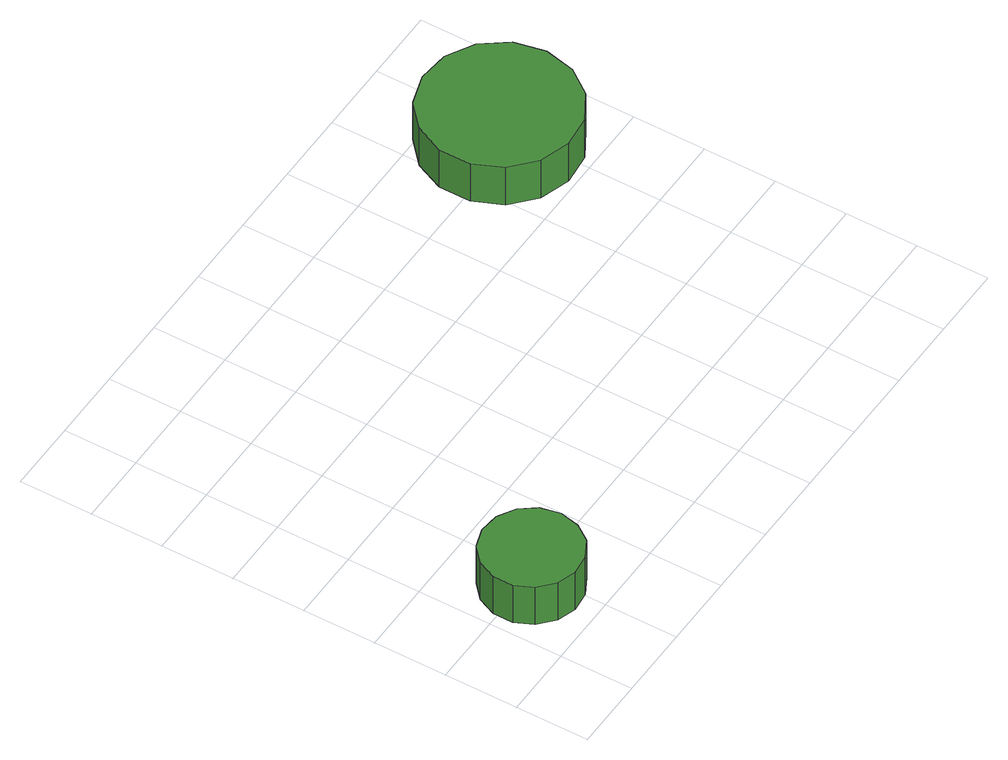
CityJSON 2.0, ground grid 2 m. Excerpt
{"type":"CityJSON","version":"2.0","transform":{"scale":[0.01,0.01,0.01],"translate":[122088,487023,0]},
"CityObjects":{
"tree1":{"type":"SolitaryVegetationObject","attributes":{"function":"something"},"geometry":[{"type":"MultiSurface","lod":"1","boundaries":[[[0,1,2,3,4,5,6,7,8,9,10,11,12,13,14]],[[15,16,17,18,19,20,21,22,23,24,25,26,27,28,29]],[[0,29,28,1]],[[1,28,27,2]],[[2,27,26,3]],[[3,26,25,4]],[[4,25,24,5]],[[5,24,23,6]],[[6,23,22,7]],[[7,22,21,8]],[[8,21,20,9]],[[9,20,19,10]],[[10,19,18,11]],[[11,18,17,12]],[[12,17,16,13]],[[13,16,15,14]],[[14,15,29,0]]]}]},
"tree2":{"type":"SolitaryVegetationObject","attributes":{"function":"something"},"geometry":[{"type":"MultiSurface","lod":"1","boundaries":[[[30,31,32,33,34,35,36,37,38,39,40,41,42,43,44]],[[45,46,47,48,49,50,51,52,53,54,55,56,57,58,59]],[[30,59,58,31]],[[31,58,57,32]],[[32,57,56,33]],[[33,56,55,34]],[[34,55,54,35]],[[35,54,53,36]],[[36,53,52,37]],[[37,52,51,38]],[[38,51,50,39]],[[39,50,49,40]],[[40,49,48,41]],[[41,48,47,42]],[[42,47,46,43]],[[43,46,45,44]],[[44,45,59,30]]]}]}
},
"vertices":[
[297,185,190],[285,239,190],[253,283,190],[205,311,190],[150,317,190],[98,300,190],[57,263,190],[34,212,190],[34,157,190],[57,107,190],[98,70,190],[150,53,190],[205,59,190],[253,86,190],[285,131,190],[285,131,61],[253,86,61],[205,59,61],[150,53,61],[98,70,61],[57,107,61],[34,157,61],[34,212,61],[57,263,61],[98,300,61],[150,317,61],[205,311,61],[253,283,61],[285,239,61],[297,185,61],
[1563,1022,198],[1545,1107,198],[1494,1177,198],[1419,1220,198],[1333,1229,198],[1250,1203,198],[1186,1145,198],[1151,1066,198],[1151,979,198],[1186,900,198],[1250,842,198],[1333,815,198],[1419,824,198],[1494,868,198],[1545,938,198],[1545,938,69],[1494,868,69],[1419,824,69],[1333,815,69],[1250,842,69],[1186,900,69],[1151,979,69],[1151,1066,69],[1186,1145,69],[1250,1203,69],[1333,1229,69],[1419,1220,69],[1494,1177,69],[1545,1107,69],[1563,1022,69]
]}
